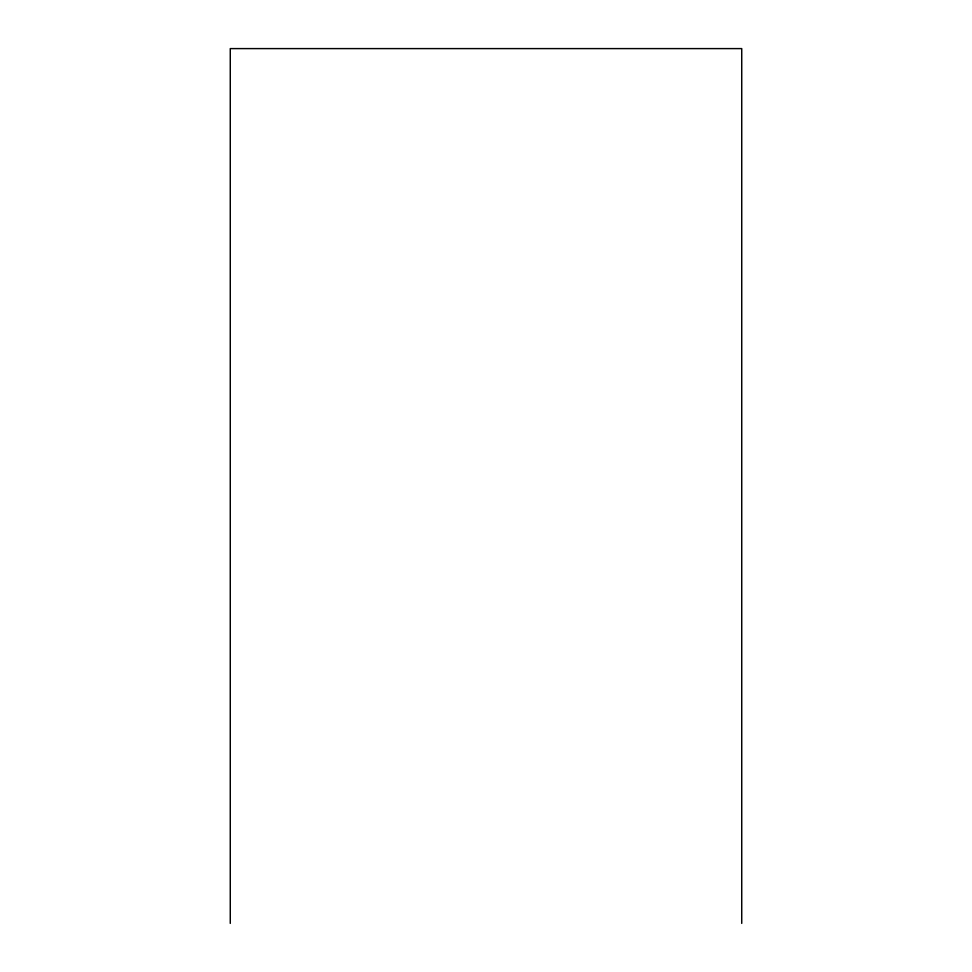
<?xml version="1.0" encoding="UTF-8"?>
<svg xmlns="http://www.w3.org/2000/svg" width="972" height="972" viewBox="0 0 972 972"><rect width="100%" height="100%" fill="white"/><g stroke="black" fill="none" stroke-linecap="round" stroke-linejoin="round"><path stroke-width="1.46" d="M741.733 923.4L741.733 48.6L230.267 48.6L230.267 923.4"/></g></svg>
